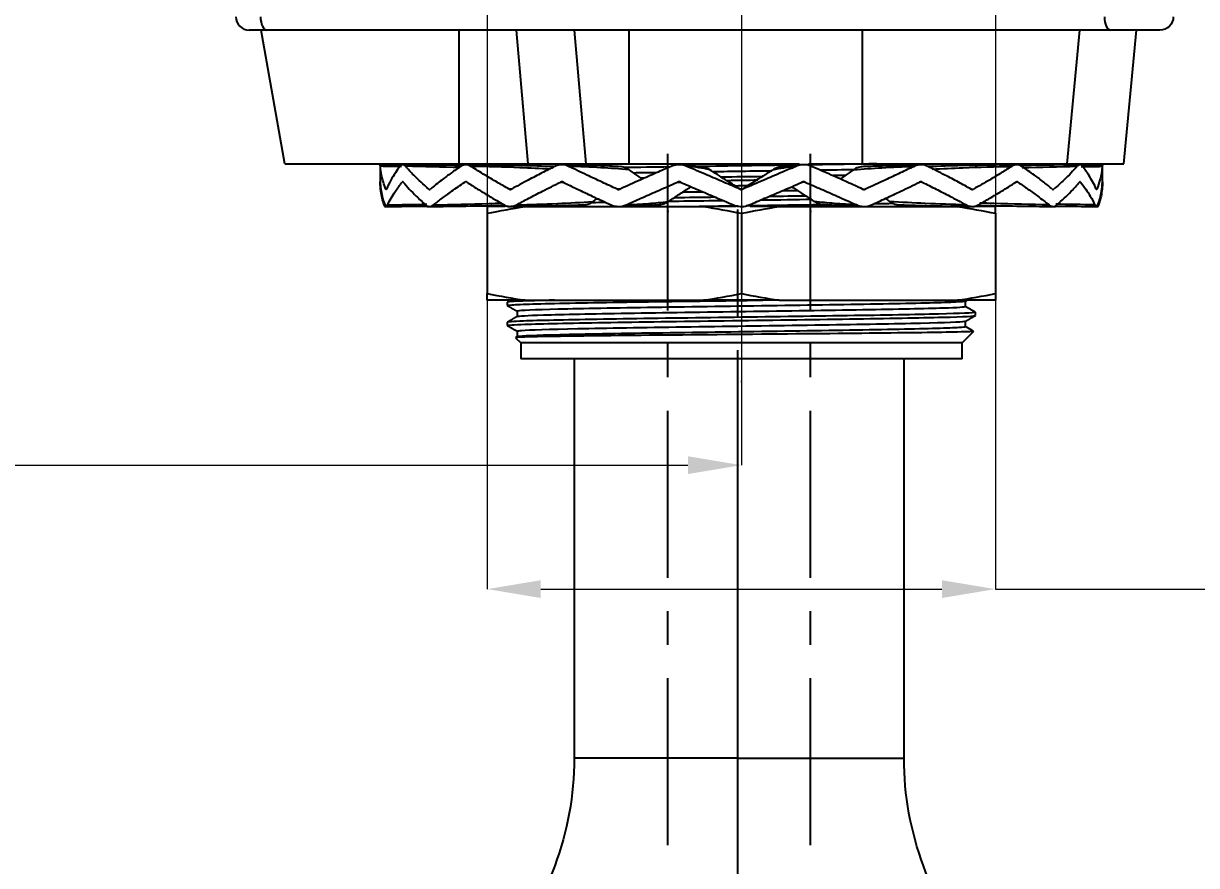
# Model space of a CAD drawing. Extents: x 0 to 1128, y 0 to 827.
# Drawn here: x 633.2 to 720.9, y 207.5 to 270.5 of the extents above; entities that cross this region are included whole.
import ezdxf

# ---------------------------------------------------------------- set-up
doc = ezdxf.new("R2010")
doc.units = 0
doc.header["$LTSCALE"] = 10
doc.header["$MEASUREMENT"] = 0
doc.header["$PDMODE"] = 3
doc.header["$PDSIZE"] = -10
doc.linetypes.add('CENTER', pattern=[2, 1.25, -0.25, 0.25, -0.25])
doc.linetypes.add('CENTER2', pattern=[28.575, 19.05, -3.175, 3.175, -3.175])
doc.layers.get('0').update_dxf_attribs({"linetype": 'CONTINUOUS'})
doc.layers.get('DEFPOINTS').update_dxf_attribs({"linetype": 'CONTINUOUS'})
doc.layers.add('1', color=7, linetype='CONTINUOUS')
doc.layers.add('Cneter', color=1, linetype='CENTER2', lineweight=13)
doc.styles.add('Daelim Dimension', font='')
doc.styles.get('Daelim Dimension').set_extended_font_data('나눔고딕')
doc.dimstyles.new('DEFAULT', dxfattribs={"dimscale": 2, "dimtxt": 2, "dimasz": 2, "dimexe": 0, "dimexo": 2, "dimgap": 1, "dimtad": 1, "dimdec": 0, "dimzin": 9, "dimdsep": 46, "dimtxsty": 'Daelim Dimension', "dimcen": 0.5, "dimclrd": 5, "dimclre": 5, "dimclrt": 256, "dimadec": 1, "dimazin": 0, "dimtfac": 1, "dimtdec": 0, "dimtix": 1, "dimtmove": 0, "dimatfit": 3, "dimfxl": 1, "dimtolj": 1, "dimtzin": 1, "dimlwd": 9, "dimlwe": 9, "dimarcsym": 0})

# ---------------------------------------------------------------- blocks, each defined once
blk = doc.blocks.new('*D0')
at = {"color": 5, "lineweight": 9, "ltscale": 0.5, "transparency": 16777216}
for p, q in [((667.899, 274.976), (667.899, 228.163)), ((705.899, 274.976), (705.899, 228.163)), ((671.899, 228.163), (701.899, 228.163)), ((705.899, 228.163), (806.795, 228.163))]:
    blk.add_line(p, q, dxfattribs=at)
at = {"color": 5, "ltscale": 0.5, "transparency": 16777216}
for points in [[(671.899, 228.83), (671.899, 227.497), (667.899, 228.163)], [(701.899, 228.83), (701.899, 227.497), (705.899, 228.163)]]:
    blk.add_solid(points, dxfattribs=at)
at = {"layer": 'DEFPOINTS', "color": 0, "ltscale": 0.5, "transparency": 16777216}
for p in [(667.899, 278.976), (705.899, 278.976), (705.899, 228.163)]:
    blk.add_point(p, dxfattribs=at)
at = {"color": 7, "ltscale": 0.5, "transparency": 16777216, "insert": (762.449, 236.801), "char_height": 10, "attachment_point": 5, "style": 'Daelim Dimension'}
blk.add_mtext('\\A1;설치구멍 %%C38', dxfattribs=at)
blk = doc.blocks.new('*D2')
at = {"color": 5, "lineweight": 9, "ltscale": 0.5, "transparency": 16777216}
for p, q in [((511.421, 546.83), (511.421, 237.435)), ((686.899, 281.376), (686.899, 237.435)), ((515.421, 237.435), (682.899, 237.435))]:
    blk.add_line(p, q, dxfattribs=at)
at = {"color": 5, "ltscale": 0.5, "transparency": 16777216}
for points in [[(515.421, 238.102), (515.421, 236.768), (511.421, 237.435)], [(682.899, 238.102), (682.899, 236.768), (686.899, 237.435)]]:
    blk.add_solid(points, dxfattribs=at)
at = {"layer": 'DEFPOINTS', "color": 0, "ltscale": 0.5, "transparency": 16777216}
for p in [(511.421, 550.83), (686.899, 285.376), (686.899, 237.435)]:
    blk.add_point(p, dxfattribs=at)
at = {"color": 7, "ltscale": 0.5, "transparency": 16777216, "insert": (599.16, 244.821), "char_height": 10, "attachment_point": 5, "style": 'Daelim Dimension'}
blk.add_mtext('\\A1;175', dxfattribs=at)
blk = doc.blocks.new('*D4')
at = {"color": 5, "lineweight": 9, "ltscale": 0.5, "transparency": 16777216}
for p, q in [((492.357, 285.376), (472.142, 285.376)), ((472.142, 281.376), (472.142, 95.288)), ((633.367, 91.288), (472.142, 91.288))]:
    blk.add_line(p, q, dxfattribs=at)
at = {"color": 5, "ltscale": 0.5, "transparency": 16777216}
for points in [[(471.475, 281.376), (472.809, 281.376), (472.142, 285.376)], [(471.475, 95.288), (472.809, 95.288), (472.142, 91.288)]]:
    blk.add_solid(points, dxfattribs=at)
at = {"layer": 'DEFPOINTS', "color": 0, "ltscale": 0.5, "transparency": 16777216}
for p in [(496.357, 285.376), (472.142, 91.288), (637.367, 91.288)]:
    blk.add_point(p, dxfattribs=at)
at = {"color": 7, "ltscale": 0.5, "transparency": 16777216, "insert": (464.691, 188.332), "char_height": 10, "attachment_point": 5, "rotation": 90, "style": 'Daelim Dimension'}
blk.add_mtext('\\A1;535', dxfattribs=at)

msp = doc.modelspace()

# ---------------------------------------------------------------- linework, layer by layer
at = {"ltscale": 0.5}
msp.add_line((686.627, 204.198), (686.627, 245.376), dxfattribs=at)
at = {"layer": '1', "color": 7, "linetype": 'Continuous'}
for p, q in [((651.42, 269.976), (650.099, 269.976)), ((652.762, 259.976), (650.999, 269.976)), ((714.52, 269.976), (651.42, 269.976)), ((665.796, 259.976), (665.796, 269.976)), ((670.965, 259.976), (670.084, 269.976)), ((675.296, 259.976), (674.414, 269.976)), ((678.513, 259.976), (678.513, 269.976)), ((695.948, 259.976), (695.948, 269.976)), ((711.265, 259.976), (712.198, 269.976)), ((718.199, 269.976), (714.52, 269.976)), ((715.507, 259.976), (716.44, 269.976)), ((652.762, 259.976), (665.796, 259.976)), ((659.899, 259.877), (659.899, 258.58)), ((665.796, 259.976), (670.965, 259.976)), ((669.399, 259.976), (669.399, 259.879)), ((670.965, 259.976), (675.296, 259.976)), ((675.296, 259.976), (678.513, 259.976)), ((678.513, 259.976), (691.257, 259.976)), ((691.933, 259.976), (695.948, 259.976)), ((695.948, 259.976), (711.265, 259.976)), ((703.649, 259.843), (703.649, 259.976)), ((711.265, 259.976), (715.507, 259.976)), ((713.899, 258.58), (713.899, 259.887)), ((669.229, 256.776), (667.899, 256.776)), ((667.899, 256.276), (667.899, 250.276)), ((670.733, 256.776), (669.669, 256.776)), ((670.733, 256.776), (684.065, 256.776)), ((686.495, 256.776), (684.065, 256.776)), ((686.899, 256.276), (686.899, 250.276)), ((689.733, 256.776), (687.552, 256.776)), ((689.733, 256.776), (703.065, 256.776)), ((703.825, 256.776), (703.065, 256.776)), ((705.899, 256.776), (704.333, 256.776)), ((705.899, 256.276), (705.899, 250.276)), ((670.733, 249.776), (667.899, 249.776)), ((669.399, 249.623), (669.399, 249.379)), ((670.733, 249.776), (684.065, 249.776)), ((689.733, 249.776), (684.065, 249.776)), ((689.733, 249.776), (703.065, 249.776)), ((705.899, 249.776), (703.065, 249.776)), ((703.649, 249.306), (703.649, 249.693)), ((670.149, 248.946), (670.149, 248.559)), ((704.399, 248.629), (704.399, 248.873)), ((669.399, 248.123), (669.399, 247.879)), ((670.149, 247.446), (670.149, 247.056)), ((703.399, 246.576), (704.25, 247.427)), ((703.649, 247.806), (703.649, 248.193)), ((670.023, 246.952), (670.399, 246.576)), ((670.152, 247.056), (670.153, 247.057)), ((670.399, 246.576), (670.399, 245.376)), ((703.399, 246.576), (670.399, 246.576)), ((703.399, 245.376), (703.399, 246.576)), ((703.399, 245.376), (670.399, 245.376)), ((674.398, 245.375), (674.398, 215.507)), ((699.064, 215.507), (699.064, 245.375)), ((686.627, 215.507), (674.398, 215.507)), ((686.627, 215.507), (699.064, 215.507))]:
    msp.add_line(p, q, dxfattribs=at)
msp.add_arc((650.099, 270.976), 1, 180, 270, dxfattribs=at)
at = {"layer": '1', "color": 7, "linetype": 'Continuous', "extrusion": (0, 0, -1)}
for centre, radius, start, end in [((-718.199, 270.976), 1, 180, 270), ((-651.398, 215.507), 23, 180, 221.00002), ((-722.064, 215.507), 23, 318.99998, 0)]:
    msp.add_arc(centre, radius, start, end, dxfattribs=at)
at = {"layer": '1', "color": 7, "linetype": 'Continuous'}
for centre in [(651.42, 270.976), (714.52, 270.976)]:
    msp.add_ellipse(centre, major_axis=(0, 1), ratio=0.471698, start_param=1.570796, end_param=3.141593, dxfattribs=at)
at = {"layer": '1', "color": 1, "linetype": 'CENTER'}
for points in [[(681.398, 209.007), (681.398, 255.733), (681.398, 260.733)], [(692.064, 209.007), (692.064, 255.733), (692.064, 260.733)]]:
    msp.add_open_spline(points, degree=1, knots=[0, 0, 0.903337, 1, 1], dxfattribs=at)
at = {"layer": '1', "color": 7, "linetype": 'Continuous'}
for points, degree in [([(661.571, 259.891), (660.996, 259.898), (660.421, 259.903), (659.846, 259.908)], 3), ([(661.492, 259.759), (660.964, 259.77), (660.437, 259.779), (659.909, 259.789)], 3), ([(661.603, 259.907), (661.542, 259.908), (661.482, 259.908), (661.421, 259.909)], 3), ([(665.85, 259.696), (664.496, 259.736), (663.144, 259.762), (661.792, 259.788)], 3), ([(666.342, 259.907), (666.259, 259.908), (666.177, 259.909), (666.094, 259.909)], 3), ([(669.399, 259.876), (669.427, 259.86), (669.455, 259.844)], 2), ([(669.4, 259.879), (669.406, 259.911), (669.898, 259.943), (670.842, 259.976)], 3), ([(681.542, 259.743), (680.358, 259.725), (679.225, 259.707), (678.164, 259.69)], 3), ([(683.997, 259.742), (682.332, 259.903)], 1), ([(690.702, 259.876), (688.414, 259.843), (686.006, 259.809), (683.683, 259.775)], 3), ([(700.332, 259.907), (695.897, 259.761)], 1), ([(707.688, 259.909), (707.58, 259.908), (707.472, 259.907), (707.364, 259.905)], 3), ([(707.885, 259.694), (709.259, 259.735), (710.632, 259.761), (712.005, 259.788)], 3), ([(712.368, 259.909), (712.292, 259.908), (712.216, 259.907), (712.14, 259.907)], 3), ([(713.951, 259.908), (713.39, 259.904), (712.829, 259.898), (712.268, 259.892)], 3), ([(712.313, 259.759), (712.838, 259.77), (713.363, 259.779), (713.888, 259.789)], 3), ([(678.811, 259.311), (679.403, 259.321), (680.014, 259.33), (680.641, 259.34)], 3), ([(679.643, 258.896), (679.564, 258.895), (679.485, 258.893), (679.407, 258.892)], 3), ([(684.753, 259.4), (686.222, 259.421), (687.718, 259.442), (689.181, 259.463)], 3), ([(688.469, 259.019), (687.454, 259.005), (686.434, 258.992), (685.424, 258.978)], 3), ([(685.841, 258.74), (686.601, 258.751), (687.364, 258.761), (688.123, 258.771)], 3), ([(692.786, 259.516), (693.654, 259.529), (694.495, 259.543), (695.3, 259.556)], 3), ([(694.714, 259.107), (694.402, 259.103), (694.085, 259.098), (693.764, 259.093)], 3), ([(659.9, 258.602), (659.9, 258.615), (659.9, 258.623), (659.9, 258.625)], 3), ([(669.749, 258.09), (669.679, 258.089), (669.608, 258.088), (669.537, 258.088)], 3), ([(673.371, 258.602), (673.451, 258.601), (673.531, 258.6), (673.611, 258.599)], 3), ([(677.871, 258.092), (677.784, 258.091), (677.696, 258.089), (677.608, 258.088)], 3), ([(682.123, 258.601), (682.217, 258.598), (682.311, 258.595), (682.405, 258.592)], 3), ([(682.528, 257.867), (683.014, 257.874), (683.506, 257.882), (684.002, 257.889)], 3), ([(687.372, 258.327), (687.07, 258.323), (686.769, 258.319), (686.468, 258.315)], 3), ([(686.739, 258.138), (686.753, 258.121), (686.767, 258.105), (686.781, 258.088)], 3), ([(689.999, 257.976), (690.374, 257.981), (690.748, 257.987), (691.117, 257.992)], 3), ([(691.674, 258.601), (691.585, 258.6), (691.496, 258.598), (691.406, 258.596)], 3), ([(695.941, 258.09), (696.024, 258.09), (696.106, 258.089), (696.189, 258.088)], 3), ([(700.427, 258.602), (700.351, 258.601), (700.276, 258.6), (700.2, 258.6)], 3), ([(704.06, 258.089), (704.127, 258.088), (704.194, 258.088), (704.26, 258.088)], 3), ([(707.574, 258.602), (707.535, 258.601), (707.496, 258.601), (707.457, 258.601)], 3), ([(713.899, 258.602), (713.899, 258.615), (713.899, 258.623), (713.898, 258.625)], 3), ([(675.758, 257.089), (676.078, 257.095), (676.406, 257.101), (676.743, 257.107)], 3), ([(675.814, 257.154), (675.913, 257.233), (676.013, 257.311), (676.114, 257.39)], 3), ([(676.257, 257.341), (676.187, 257.34), (676.118, 257.339), (676.049, 257.337)], 3), ([(685.008, 257.472), (683.945, 257.458), (682.895, 257.443), (681.875, 257.428)], 3), ([(688.418, 257.274), (689.69, 257.292), (690.952, 257.309), (692.168, 257.327)], 3), ([(691.763, 257.565), (690.86, 257.552), (689.935, 257.539), (688.998, 257.527)], 3), ([(698.284, 257), (697.82, 256.991), (697.331, 256.982), (696.82, 256.973)], 3), ([(697.684, 257.39), (697.785, 257.311), (697.885, 257.233), (697.984, 257.154)], 3), ([(660.227, 256.781), (660.583, 256.784), (660.938, 256.787), (661.294, 256.791)], 3), ([(660.24, 256.901), (660.259, 256.849), (660.28, 256.814), (660.303, 256.796)], 3), ([(660.45, 256.901), (661.425, 256.919), (662.4, 256.937), (663.374, 256.959)], 3), ([(663.396, 256.78), (663.726, 256.783), (664.055, 256.787), (664.385, 256.791)], 3), ([(667.899, 256.276), (668.841, 256.465), (669.785, 256.633), (670.733, 256.776)], 3), ([(667.899, 256.776), (667.899, 256.633), (667.899, 256.464), (667.899, 256.276)], 3), ([(669.435, 256.78), (669.477, 256.78), (669.52, 256.781), (669.562, 256.781)], 3), ([(669.533, 256.799), (669.552, 256.787), (669.572, 256.776)], 2), ([(686.625, 256.817), (685.664, 256.803), (684.702, 256.789), (683.754, 256.775)], 3), ([(684.065, 256.776), (685.014, 256.633), (685.958, 256.464), (686.899, 256.276)], 3), ([(686.899, 256.276), (687.841, 256.465), (688.785, 256.633), (689.733, 256.776)], 3), ([(692.985, 256.931), (696.062, 256.783)], 1), ([(703.065, 256.776), (704.014, 256.633), (704.958, 256.464), (705.899, 256.276)], 3), ([(703.621, 256.792), (703.639, 256.797), (703.648, 256.802), (703.647, 256.806)], 3), ([(703.681, 256.79), (703.903, 256.786), (704.124, 256.783), (704.345, 256.78)], 3), ([(705.899, 256.276), (705.899, 256.465), (705.899, 256.633), (705.899, 256.776)], 3), ([(709.311, 256.792), (709.67, 256.788), (710.03, 256.784), (710.389, 256.78)], 3), ([(713.347, 256.901), (712.367, 256.919), (711.386, 256.937), (710.405, 256.96)], 3), ([(712.395, 256.792), (712.786, 256.788), (713.176, 256.784), (713.567, 256.781)], 3), ([(667.899, 249.776), (667.899, 249.919), (667.899, 250.087), (667.899, 250.276)], 3), ([(667.899, 250.276), (668.841, 250.087), (669.785, 249.919), (670.733, 249.776)], 3), ([(684.065, 249.776), (685.014, 249.919), (685.958, 250.087), (686.899, 250.276)], 3), ([(686.899, 250.276), (687.841, 250.087), (688.785, 249.919), (689.733, 249.776)], 3), ([(703.065, 249.776), (704.014, 249.919), (704.958, 250.087), (705.899, 250.276)], 3), ([(705.899, 250.276), (705.899, 250.087), (705.899, 249.918), (705.899, 249.776)], 3), ([(669.396, 249.378), (669.772, 249.16), (670.149, 248.943)], 2), ([(669.659, 249.776), (669.528, 249.7), (669.397, 249.624)], 2), ([(703.637, 249.686), (703.715, 249.731), (703.793, 249.776)], 2), ([(704.398, 248.876), (704.023, 249.092), (703.649, 249.309)], 2), ([(670.158, 248.564), (669.777, 248.344), (669.396, 248.124)], 2), ([(703.636, 248.186), (704.017, 248.406), (704.398, 248.626)], 2), ([(669.396, 247.877), (669.773, 247.66), (670.149, 247.443)], 2), ([(704.257, 247.458), (703.953, 247.633), (703.649, 247.809)], 2), ([(670.161, 247.066), (670.048, 247)], 1)]:
    msp.add_open_spline(points, degree=degree, dxfattribs=at)
for points, knots in [([(659.909, 259.789), (659.905, 259.854), (659.902, 259.894), (659.899, 259.911), (659.899, 259.908), (659.899, 259.898)], [0, 0, 0, 0, 0.653633, 0.653633, 1, 1, 1, 1]), ([(660.318, 258.087), (660.247, 258.258), (660.185, 258.429), (660.078, 258.777), (660.033, 258.953), (659.953, 259.349), (659.924, 259.569), (659.909, 259.789)], [0, 0, 0, 0, 0.301515, 0.301515, 0.611976, 0.611976, 1, 1, 1, 1]), ([(661.384, 259.788), (661.258, 259.623), (661.139, 259.459), (660.91, 259.118), (660.8, 258.942), (660.571, 258.539), (660.458, 258.313), (660.36, 258.087)], [0, 0, 0, 0, 0.290267, 0.290267, 0.601145, 0.601145, 1, 1, 1, 1]), ([(661.792, 259.788), (661.736, 259.853), (661.675, 259.893), (661.558, 259.915), (661.499, 259.897), (661.424, 259.835), (661.404, 259.813), (661.384, 259.788)], [0, 0, 0, 0, 0.418968, 0.418968, 0.837959, 0.837959, 1, 1, 1, 1]), ([(666.035, 259.85), (665.298, 259.862), (663.799, 259.884), (662.301, 259.901), (661.54, 259.908)], [0, 0, 0, 0, 0.490906, 1, 1, 1, 1]), ([(663.531, 258.088), (663.33, 258.259), (663.136, 258.43), (662.759, 258.778), (662.576, 258.954), (662.185, 259.35), (661.982, 259.569), (661.792, 259.788)], [0, 0, 0, 0, 0.302169, 0.302169, 0.613403, 0.613403, 1, 1, 1, 1]), ([(665.925, 259.787), (665.681, 259.622), (665.445, 259.458), (664.968, 259.117), (664.728, 258.94), (664.202, 258.538), (663.919, 258.313), (663.65, 258.088)], [0, 0, 0, 0, 0.290454, 0.290454, 0.602057, 0.602057, 1, 1, 1, 1]), ([(666.685, 259.787), (666.583, 259.853), (666.473, 259.893), (666.255, 259.915), (666.145, 259.897), (666.002, 259.835), (665.963, 259.813), (665.925, 259.787)], [0, 0, 0, 0, 0.418241, 0.418241, 0.836502, 0.836502, 1, 1, 1, 1]), ([(672.925, 259.767), (672.074, 259.795), (670.474, 259.841), (668.261, 259.881), (666.897, 259.9), (666.278, 259.907)], [0, 0, 0, 0, 0.38125, 0.718796, 1, 1, 1, 1]), ([(672.611, 259.579), (671.851, 259.617), (669.869, 259.712), (667.899, 259.758), (666.685, 259.787)], [0, 0, 0, 0, 0.383438, 1, 1, 1, 1]), ([(669.537, 258.088), (669.229, 258.259), (668.927, 258.431), (668.326, 258.779), (668.027, 258.956), (667.375, 259.35), (667.024, 259.569), (666.685, 259.787)], [0, 0, 0, 0, 0.30273, 0.30273, 0.614625, 0.614625, 1, 1, 1, 1]), ([(672.965, 259.786), (672.635, 259.622), (672.309, 259.457), (671.642, 259.116), (671.302, 258.939), (670.542, 258.537), (670.125, 258.312), (669.718, 258.088)], [0, 0, 0, 0, 0.290613, 0.290613, 0.602781, 0.602781, 1, 1, 1, 1]), ([(673.987, 259.786), (673.851, 259.852), (673.705, 259.892), (673.414, 259.914), (673.266, 259.897), (673.072, 259.834), (673.018, 259.812), (672.965, 259.786)], [0, 0, 0, 0, 0.417692, 0.417692, 0.835403, 0.835403, 1, 1, 1, 1]), ([(677.901, 259.761), (677.318, 259.792), (676.244, 259.84), (674.777, 259.88), (673.888, 259.899), (673.485, 259.906)], [0, 0, 0, 0, 0.389108, 0.722369, 1, 1, 1, 1]), ([(678.5, 259.534), (677.796, 259.588), (676.28, 259.705), (674.787, 259.758), (673.987, 259.786)], [0, 0, 0, 0, 0.464307, 1, 1, 1, 1]), ([(677.608, 258.088), (677.231, 258.259), (676.856, 258.431), (676.103, 258.78), (675.725, 258.956), (674.889, 259.351), (674.435, 259.569), (673.987, 259.786)], [0, 0, 0, 0, 0.30313, 0.30313, 0.61549, 0.61549, 1, 1, 1, 1]), ([(681.66, 259.786), (681.282, 259.621), (680.906, 259.457), (680.129, 259.115), (679.728, 258.938), (678.826, 258.537), (678.325, 258.312), (677.83, 258.088)], [0, 0, 0, 0, 0.290724, 0.290724, 0.603229, 0.603229, 1, 1, 1, 1]), ([(678.5, 259.535), (678.374, 259.624), (678.233, 259.69), (678.015, 259.747), (677.938, 259.759), (677.861, 259.763)], [0, 0, 0, 0, 0.655938, 0.655938, 1, 1, 1, 1]), ([(682.821, 259.786), (682.668, 259.852), (682.503, 259.892), (682.173, 259.914), (682.005, 259.897), (681.783, 259.834), (681.721, 259.812), (681.66, 259.786)], [0, 0, 0, 0, 0.417388, 0.417388, 0.834792, 0.834792, 1, 1, 1, 1]), ([(684.532, 259.534), (684.259, 259.588), (683.675, 259.704), (683.118, 259.758), (682.821, 259.786)], [0, 0, 0, 0, 0.466415, 1, 1, 1, 1]), ([(686.781, 258.088), (686.379, 258.259), (685.977, 258.431), (685.162, 258.78), (684.748, 258.957), (683.829, 259.351), (683.324, 259.568), (682.821, 259.786)], [0, 0, 0, 0, 0.303318, 0.303318, 0.61589, 0.61589, 1, 1, 1, 1]), ([(684.532, 259.534), (684.391, 259.623), (684.234, 259.689), (684.043, 259.734), (684.014, 259.739), (683.984, 259.744)], [0, 0, 0, 0, 0.84566, 0.84566, 1, 1, 1, 1]), ([(690.977, 259.786), (690.596, 259.621), (690.214, 259.457), (689.419, 259.115), (689.006, 258.938), (688.068, 258.537), (687.542, 258.312), (687.017, 258.088)], [0, 0, 0, 0, 0.290773, 0.290773, 0.603345, 0.603345, 1, 1, 1, 1]), ([(689.266, 259.534), (689.538, 259.588), (690.122, 259.704), (690.68, 259.758), (690.977, 259.786)], [0, 0, 0, 0, 0.466415, 1, 1, 1, 1]), ([(689.815, 259.745), (689.678, 259.722), (689.542, 259.678), (689.365, 259.593), (689.315, 259.565), (689.266, 259.534)], [0, 0, 0, 0, 0.709957, 0.709957, 1, 1, 1, 1]), ([(691.491, 259.905), (691.274, 259.894), (690.869, 259.867), (690.308, 259.815), (689.959, 259.767), (689.8, 259.742)], [0, 0, 0, 0, 0.388703, 0.722024, 1, 1, 1, 1]), ([(692.137, 259.786), (691.986, 259.852), (691.821, 259.892), (691.492, 259.914), (691.323, 259.897), (691.1, 259.834), (691.038, 259.812), (690.977, 259.786)], [0, 0, 0, 0, 0.417366, 0.417366, 0.834745, 0.834745, 1, 1, 1, 1]), ([(697.019, 259.975), (695.493, 259.948), (693.772, 259.921), (691.877, 259.893), (691.794, 259.892), (691.71, 259.891)], [0, 0, 0, 0, 0.956273, 0.956273, 1, 1, 1, 1]), ([(695.968, 258.088), (695.589, 258.259), (695.207, 258.431), (694.427, 258.78), (694.028, 258.957), (693.134, 259.351), (692.637, 259.568), (692.137, 259.786)], [0, 0, 0, 0, 0.303271, 0.303271, 0.615777, 0.615777, 1, 1, 1, 1]), ([(695.298, 259.534), (696.002, 259.588), (697.518, 259.705), (699.011, 259.758), (699.811, 259.786)], [0, 0, 0, 0, 0.464308, 1, 1, 1, 1]), ([(695.938, 259.764), (695.91, 259.762), (695.883, 259.76), (695.71, 259.738), (695.565, 259.69), (695.386, 259.593), (695.341, 259.565), (695.298, 259.534)], [0, 0, 0, 0, 0.123882, 0.123882, 0.777012, 0.777012, 1, 1, 1, 1]), ([(699.811, 259.786), (699.472, 259.622), (699.13, 259.457), (698.411, 259.116), (698.035, 258.939), (697.172, 258.537), (696.683, 258.312), (696.189, 258.088)], [0, 0, 0, 0, 0.290755, 0.290755, 0.603114, 0.603114, 1, 1, 1, 1]), ([(700.832, 259.786), (700.7, 259.852), (700.556, 259.892), (700.267, 259.914), (700.117, 259.897), (699.92, 259.834), (699.865, 259.812), (699.811, 259.786)], [0, 0, 0, 0, 0.417628, 0.417628, 0.835267, 0.835267, 1, 1, 1, 1]), ([(704.079, 258.088), (703.769, 258.259), (703.453, 258.431), (702.801, 258.779), (702.464, 258.956), (701.7, 259.35), (701.27, 259.568), (700.833, 259.786)], [0, 0, 0, 0, 0.302995, 0.302995, 0.615164, 0.615164, 1, 1, 1, 1]), ([(707.536, 259.907), (706.908, 259.9), (705.529, 259.881), (703.304, 259.841), (701.713, 259.795), (700.872, 259.767)], [0, 0, 0, 0, 0.281222, 0.618788, 1, 1, 1, 1]), ([(701.166, 259.578), (701.933, 259.617), (703.922, 259.712), (705.898, 259.758), (707.113, 259.787)], [0, 0, 0, 0, 0.38552, 1, 1, 1, 1]), ([(707.113, 259.787), (706.857, 259.622), (706.595, 259.458), (706.039, 259.116), (705.744, 258.94), (705.059, 258.538), (704.665, 258.313), (704.26, 258.088)], [0, 0, 0, 0, 0.290671, 0.290671, 0.602565, 0.602565, 1, 1, 1, 1]), ([(707.873, 259.787), (707.776, 259.853), (707.669, 259.893), (707.454, 259.915), (707.342, 259.897), (707.194, 259.835), (707.153, 259.813), (707.113, 259.787)], [0, 0, 0, 0, 0.418143, 0.418143, 0.836295, 0.836295, 1, 1, 1, 1]), ([(712.267, 259.908), (711.5, 259.901), (709.981, 259.883), (708.463, 259.862), (707.711, 259.849)], [0, 0, 0, 0, 0.504215, 1, 1, 1, 1]), ([(710.148, 258.088), (709.943, 258.259), (709.731, 258.43), (709.285, 258.778), (709.05, 258.955), (708.508, 259.35), (708.196, 259.568), (707.873, 259.787)], [0, 0, 0, 0, 0.302524, 0.302524, 0.614127, 0.614127, 1, 1, 1, 1]), ([(712.005, 259.788), (711.863, 259.623), (711.713, 259.458), (711.386, 259.117), (711.209, 258.941), (710.784, 258.539), (710.532, 258.313), (710.266, 258.088)], [0, 0, 0, 0, 0.290533, 0.290533, 0.601767, 0.601767, 1, 1, 1, 1]), ([(712.413, 259.788), (712.363, 259.853), (712.307, 259.893), (712.192, 259.915), (712.131, 259.897), (712.05, 259.835), (712.027, 259.813), (712.005, 259.788)], [0, 0, 0, 0, 0.418849, 0.418849, 0.837705, 0.837705, 1, 1, 1, 1]), ([(713.438, 258.087), (713.364, 258.258), (713.281, 258.43), (713.094, 258.777), (712.991, 258.953), (712.737, 259.349), (712.582, 259.568), (712.413, 259.788)], [0, 0, 0, 0, 0.301917, 0.301917, 0.612796, 0.612796, 1, 1, 1, 1]), ([(713.888, 259.789), (713.877, 259.624), (713.858, 259.459), (713.801, 259.119), (713.762, 258.943), (713.651, 258.54), (713.573, 258.314), (713.48, 258.087)], [0, 0, 0, 0, 0.290357, 0.290357, 0.600818, 0.600818, 1, 1, 1, 1]), ([(713.899, 259.898), (713.899, 259.901), (713.899, 259.903), (713.898, 259.916), (713.896, 259.898), (713.891, 259.835), (713.89, 259.814), (713.888, 259.789)], [0, 0, 0, 0, 0.099114, 0.099114, 0.750582, 0.750582, 1, 1, 1, 1]), ([(679.5, 258.836), (679.277, 258.99), (679.056, 259.143), (678.724, 259.376), (678.612, 259.455), (678.5, 259.534)], [0, 0, 0, 0, 0.659673, 0.659673, 1, 1, 1, 1]), ([(686.739, 258.138), (686.39, 258.358), (686.041, 258.578), (685.305, 259.043), (684.917, 259.289), (684.532, 259.534)], [0, 0, 0, 0, 0.472982, 0.472982, 1, 1, 1, 1]), ([(689.266, 259.534), (689.026, 259.381), (688.785, 259.228), (688.05, 258.763), (687.554, 258.451), (687.059, 258.138)], [0, 0, 0, 0, 0.328361, 0.328361, 1, 1, 1, 1]), ([(695.298, 259.534), (695.082, 259.382), (694.864, 259.229), (694.529, 258.996), (694.414, 258.916), (694.298, 258.837)], [0, 0, 0, 0, 0.656681, 0.656681, 1, 1, 1, 1]), ([(660.189, 256.9), (660.132, 257.065), (660.083, 257.229), (660, 257.57), (659.967, 257.746), (659.913, 258.148), (659.898, 258.375), (659.899, 258.602)], [0, 0, 0, 0, 0.290261, 0.290261, 0.600323, 0.600323, 1, 1, 1, 1]), ([(659.899, 258.615), (659.899, 258.615), (659.899, 258.615), (659.899, 258.611), (659.899, 258.607), (659.899, 258.602)], [0, 0, 0, 0, 0.004718, 0.004718, 1, 1, 1, 1]), ([(659.9, 258.602), (659.905, 258.431), (659.918, 258.26), (659.963, 257.913), (659.996, 257.737), (660.09, 257.341), (660.158, 257.121), (660.24, 256.901)], [0, 0, 0, 0, 0.301585, 0.301585, 0.61207, 0.61207, 1, 1, 1, 1]), ([(660.318, 258.087), (660.322, 258.077), (660.327, 258.07), (660.337, 258.062), (660.343, 258.063), (660.353, 258.073), (660.357, 258.079), (660.36, 258.087)], [0, 0, 0, 0, 0.328262, 0.328262, 0.748514, 0.748514, 1, 1, 1, 1]), ([(660.45, 256.901), (660.528, 257.066), (660.614, 257.23), (660.809, 257.571), (660.919, 257.747), (661.191, 258.15), (661.359, 258.376), (661.542, 258.602)], [0, 0, 0, 0, 0.290448, 0.290448, 0.601305, 0.601305, 1, 1, 1, 1]), ([(661.623, 258.602), (661.613, 258.615), (661.601, 258.623), (661.577, 258.627), (661.566, 258.624), (661.55, 258.611), (661.546, 258.607), (661.542, 258.602)], [0, 0, 0, 0, 0.419488, 0.419488, 0.838978, 0.838978, 1, 1, 1, 1]), ([(661.623, 258.602), (661.765, 258.431), (661.915, 258.259), (662.236, 257.912), (662.408, 257.735), (662.812, 257.34), (663.049, 257.121), (663.299, 256.902)], [0, 0, 0, 0, 0.302233, 0.302233, 0.613489, 0.613489, 1, 1, 1, 1]), ([(663.531, 258.088), (663.543, 258.077), (663.556, 258.07), (663.586, 258.062), (663.604, 258.063), (663.63, 258.073), (663.64, 258.08), (663.65, 258.088)], [0, 0, 0, 0, 0.329514, 0.329514, 0.74899, 0.74899, 1, 1, 1, 1]), ([(663.892, 256.902), (664.095, 257.067), (664.304, 257.231), (664.752, 257.572), (664.992, 257.749), (665.555, 258.151), (665.884, 258.376), (666.224, 258.602)], [0, 0, 0, 0, 0.290608, 0.290608, 0.602192, 0.602192, 1, 1, 1, 1]), ([(666.376, 258.602), (666.356, 258.615), (666.334, 258.623), (666.291, 258.627), (666.269, 258.624), (666.24, 258.611), (666.232, 258.607), (666.224, 258.602)], [0, 0, 0, 0, 0.418766, 0.418766, 0.837533, 0.837533, 1, 1, 1, 1]), ([(666.376, 258.602), (666.637, 258.43), (666.906, 258.259), (667.464, 257.911), (667.754, 257.734), (668.417, 257.339), (668.793, 257.121), (669.18, 256.903)], [0, 0, 0, 0, 0.302781, 0.302781, 0.614691, 0.614691, 1, 1, 1, 1]), ([(669.537, 258.088), (669.556, 258.077), (669.576, 258.07), (669.622, 258.062), (669.648, 258.063), (669.689, 258.074), (669.704, 258.08), (669.718, 258.088)], [0, 0, 0, 0, 0.330544, 0.330544, 0.74939, 0.74939, 1, 1, 1, 1]), ([(670.084, 256.903), (670.386, 257.067), (670.693, 257.232), (671.34, 257.573), (671.681, 257.75), (672.466, 258.152), (672.915, 258.377), (673.371, 258.602)], [0, 0, 0, 0, 0.290721, 0.290721, 0.602876, 0.602876, 1, 1, 1, 1]), ([(673.575, 258.602), (673.548, 258.615), (673.519, 258.623), (673.461, 258.627), (673.431, 258.624), (673.392, 258.611), (673.381, 258.607), (673.371, 258.602)], [0, 0, 0, 0, 0.418227, 0.418227, 0.836456, 0.836456, 1, 1, 1, 1]), ([(673.575, 258.602), (673.925, 258.43), (674.279, 258.258), (675.006, 257.91), (675.38, 257.733), (676.221, 257.339), (676.692, 257.121), (677.167, 256.903)], [0, 0, 0, 0, 0.30316, 0.30316, 0.61553, 0.61553, 1, 1, 1, 1]), ([(677.608, 258.088), (677.631, 258.077), (677.656, 258.07), (677.712, 258.062), (677.744, 258.063), (677.794, 258.074), (677.812, 258.08), (677.83, 258.088)], [0, 0, 0, 0, 0.331227, 0.331227, 0.749667, 0.749667, 1, 1, 1, 1]), ([(678.275, 256.903), (678.64, 257.068), (679.008, 257.232), (679.776, 257.574), (680.177, 257.751), (681.091, 258.152), (681.606, 258.377), (682.123, 258.601)], [0, 0, 0, 0, 0.290772, 0.290772, 0.603272, 0.603272, 1, 1, 1, 1]), ([(681.435, 257.155), (681.667, 257.308), (681.9, 257.461), (682.388, 257.78), (682.645, 257.946), (682.982, 258.164), (683.062, 258.215), (683.142, 258.267)], [0, 0, 0, 0, 0.412234, 0.412234, 0.860794, 0.860794, 1, 1, 1, 1]), ([(682.356, 258.601), (682.325, 258.615), (682.292, 258.623), (682.226, 258.627), (682.192, 258.624), (682.148, 258.611), (682.135, 258.607), (682.123, 258.601)], [0, 0, 0, 0, 0.417939, 0.417939, 0.835878, 0.835878, 1, 1, 1, 1]), ([(682.356, 258.601), (682.752, 258.43), (683.15, 258.258), (683.96, 257.91), (684.372, 257.733), (685.292, 257.338), (685.801, 257.121), (686.31, 256.903)], [0, 0, 0, 0, 0.303325, 0.303325, 0.615899, 0.615899, 1, 1, 1, 1]), ([(686.739, 258.138), (686.76, 258.125), (686.782, 258.115), (686.838, 258.096), (686.872, 258.091), (686.939, 258.093), (686.973, 258.099), (687.023, 258.118), (687.042, 258.127), (687.059, 258.138)], [0, 0, 0, 0, 0.220214, 0.220214, 0.520317, 0.520317, 0.820377, 0.820377, 1, 1, 1, 1]), ([(686.781, 258.088), (686.805, 258.077), (686.832, 258.07), (686.891, 258.062), (686.926, 258.063), (686.979, 258.074), (686.998, 258.08), (687.017, 258.088)], [0, 0, 0, 0, 0.331484, 0.331484, 0.74979, 0.74979, 1, 1, 1, 1]), ([(687.059, 258.138), (687.051, 258.127), (687.034, 258.104), (687.022, 258.093), (687.017, 258.088)], [0, 0, 0, 0, 0.487296, 1, 1, 1, 1]), ([(687.488, 256.903), (687.873, 257.068), (688.258, 257.233), (689.056, 257.574), (689.469, 257.751), (690.403, 258.152), (690.924, 258.377), (691.442, 258.601)], [0, 0, 0, 0, 0.290757, 0.290757, 0.603331, 0.603331, 1, 1, 1, 1]), ([(690.661, 258.264), (690.854, 258.14), (691.046, 258.015), (691.494, 257.725), (691.749, 257.559), (692.123, 257.313), (692.243, 257.234), (692.362, 257.155)], [0, 0, 0, 0, 0.336329, 0.336329, 0.786208, 0.786208, 1, 1, 1, 1]), ([(691.674, 258.601), (691.644, 258.615), (691.611, 258.623), (691.545, 258.627), (691.511, 258.624), (691.466, 258.611), (691.454, 258.607), (691.442, 258.601)], [0, 0, 0, 0, 0.417934, 0.417934, 0.835869, 0.835869, 1, 1, 1, 1]), ([(691.674, 258.601), (692.07, 258.43), (692.464, 258.258), (693.26, 257.91), (693.662, 257.733), (694.553, 257.338), (695.04, 257.121), (695.523, 256.903)], [0, 0, 0, 0, 0.303253, 0.303253, 0.615753, 0.615753, 1, 1, 1, 1]), ([(695.968, 258.088), (695.991, 258.077), (696.015, 258.07), (696.071, 258.062), (696.104, 258.063), (696.153, 258.074), (696.172, 258.08), (696.189, 258.088)], [0, 0, 0, 0, 0.331285, 0.331285, 0.749745, 0.749745, 1, 1, 1, 1]), ([(696.63, 256.903), (696.99, 257.068), (697.346, 257.232), (698.079, 257.574), (698.455, 257.751), (699.299, 258.152), (699.765, 258.377), (700.223, 258.602)], [0, 0, 0, 0, 0.290675, 0.290675, 0.603044, 0.603044, 1, 1, 1, 1]), ([(700.427, 258.602), (700.4, 258.615), (700.371, 258.623), (700.313, 258.627), (700.283, 258.624), (700.244, 258.611), (700.233, 258.607), (700.223, 258.602)], [0, 0, 0, 0, 0.418215, 0.418215, 0.836429, 0.836429, 1, 1, 1, 1]), ([(700.427, 258.602), (700.775, 258.43), (701.119, 258.258), (701.806, 257.91), (702.15, 257.733), (702.905, 257.339), (703.314, 257.121), (703.714, 256.903)], [0, 0, 0, 0, 0.302954, 0.302954, 0.61511, 0.61511, 1, 1, 1, 1]), ([(704.079, 258.088), (704.098, 258.077), (704.118, 258.07), (704.164, 258.062), (704.191, 258.063), (704.231, 258.074), (704.246, 258.08), (704.26, 258.088)], [0, 0, 0, 0, 0.330653, 0.330653, 0.749536, 0.749536, 1, 1, 1, 1]), ([(704.618, 256.903), (704.909, 257.067), (705.195, 257.232), (705.776, 257.573), (706.07, 257.75), (706.723, 258.152), (707.079, 258.377), (707.422, 258.602)], [0, 0, 0, 0, 0.290538, 0.290538, 0.602449, 0.602449, 1, 1, 1, 1]), ([(707.574, 258.602), (707.554, 258.615), (707.532, 258.623), (707.489, 258.627), (707.467, 258.624), (707.438, 258.611), (707.429, 258.607), (707.422, 258.602)], [0, 0, 0, 0, 0.418746, 0.418746, 0.837491, 0.837491, 1, 1, 1, 1]), ([(707.574, 258.602), (707.832, 258.43), (708.084, 258.259), (708.581, 257.911), (708.826, 257.734), (709.355, 257.339), (709.637, 257.121), (709.905, 256.902)], [0, 0, 0, 0, 0.302466, 0.302466, 0.61405, 0.61405, 1, 1, 1, 1]), ([(710.148, 258.088), (710.16, 258.077), (710.173, 258.07), (710.203, 258.062), (710.221, 258.063), (710.247, 258.073), (710.257, 258.08), (710.266, 258.088)], [0, 0, 0, 0, 0.329662, 0.329662, 0.749186, 0.749186, 1, 1, 1, 1]), ([(710.498, 256.902), (710.686, 257.067), (710.867, 257.231), (711.226, 257.572), (711.403, 257.748), (711.787, 258.151), (711.988, 258.376), (712.174, 258.602)], [0, 0, 0, 0, 0.290362, 0.290362, 0.601618, 0.601618, 1, 1, 1, 1]), ([(712.256, 258.602), (712.245, 258.615), (712.234, 258.623), (712.21, 258.627), (712.198, 258.624), (712.183, 258.611), (712.178, 258.607), (712.174, 258.602)], [0, 0, 0, 0, 0.419464, 0.419464, 0.838927, 0.838927, 1, 1, 1, 1]), ([(712.256, 258.602), (712.394, 258.431), (712.524, 258.259), (712.77, 257.912), (712.886, 257.736), (713.125, 257.34), (713.243, 257.121), (713.347, 256.901)], [0, 0, 0, 0, 0.301848, 0.301848, 0.612705, 0.612705, 1, 1, 1, 1]), ([(713.438, 258.087), (713.442, 258.077), (713.447, 258.07), (713.458, 258.062), (713.464, 258.063), (713.473, 258.073), (713.477, 258.079), (713.48, 258.087)], [0, 0, 0, 0, 0.328429, 0.328429, 0.748737, 0.748737, 1, 1, 1, 1]), ([(713.558, 256.901), (713.62, 257.066), (713.673, 257.23), (713.765, 257.571), (713.804, 257.747), (713.87, 258.149), (713.892, 258.376), (713.897, 258.602)], [0, 0, 0, 0, 0.29017, 0.29017, 0.600654, 0.600654, 1, 1, 1, 1]), ([(713.899, 258.602), (713.9, 258.431), (713.891, 258.26), (713.856, 257.913), (713.829, 257.737), (713.746, 257.341), (713.685, 257.121), (713.609, 256.9)], [0, 0, 0, 0, 0.301177, 0.301177, 0.611239, 0.611239, 1, 1, 1, 1]), ([(713.898, 258.625), (713.898, 258.624), (713.898, 258.62), (713.898, 258.611), (713.897, 258.607), (713.897, 258.602)], [0, 0, 0, 0, 0.6119, 0.6119, 1, 1, 1, 1]), ([(663.892, 256.902), (665.263, 256.931), (666.961, 256.966), (668.665, 257.03), (668.994, 257.043)], [0, 0, 0, 0, 0.806732, 1, 1, 1, 1]), ([(670.084, 256.903), (671.103, 256.931), (673.004, 256.984), (674.924, 257.1), (675.814, 257.154)], [0, 0, 0, 0, 0.536451, 1, 1, 1, 1]), ([(675.225, 256.924), (675.349, 256.93), (675.476, 256.962), (675.671, 257.054), (675.744, 257.099), (675.813, 257.154)], [0, 0, 0, 0, 0.613414, 0.613414, 1, 1, 1, 1]), ([(678.275, 256.903), (678.83, 256.932), (679.871, 256.985), (680.938, 257.101), (681.435, 257.155)], [0, 0, 0, 0, 0.533252, 1, 1, 1, 1]), ([(680.784, 256.929), (680.916, 256.939), (681.049, 256.97), (681.264, 257.055), (681.352, 257.101), (681.435, 257.155)], [0, 0, 0, 0, 0.579821, 0.579821, 1, 1, 1, 1]), ([(681.499, 257.18), (682.467, 257.194), (683.461, 257.207), (684.839, 257.226), (685.211, 257.231), (685.585, 257.236)], [0, 0, 0, 0, 0.731276, 0.731276, 1, 1, 1, 1]), ([(695.523, 256.903), (694.967, 256.932), (693.926, 256.985), (692.86, 257.101), (692.363, 257.155)], [0, 0, 0, 0, 0.533251, 1, 1, 1, 1]), ([(692.363, 257.155), (692.462, 257.09), (692.57, 257.037), (692.787, 256.962), (692.899, 256.938), (693.011, 256.929)], [0, 0, 0, 0, 0.50975, 0.50975, 1, 1, 1, 1]), ([(703.714, 256.903), (702.694, 256.931), (700.794, 256.984), (698.874, 257.1), (697.984, 257.154)], [0, 0, 0, 0, 0.53645, 1, 1, 1, 1]), ([(697.984, 257.154), (698.067, 257.089), (698.156, 257.036), (698.352, 256.954), (698.462, 256.929), (698.57, 256.924)], [0, 0, 0, 0, 0.466266, 0.466266, 1, 1, 1, 1]), ([(709.905, 256.902), (708.535, 256.931), (706.815, 256.966), (705.09, 257.031), (704.739, 257.045)], [0, 0, 0, 0, 0.796639, 1, 1, 1, 1]), ([(660.279, 256.781), (660.263, 256.782), (660.247, 256.792), (660.217, 256.831), (660.202, 256.861), (660.189, 256.9)], [0, 0, 0, 0, 0.491144, 0.491144, 1, 1, 1, 1]), ([(660.29, 256.781), (661.089, 256.788), (662.142, 256.8), (663.196, 256.813), (663.449, 256.816)], [0, 0, 0, 0, 0.759587, 1, 1, 1, 1]), ([(660.341, 256.782), (660.359, 256.783), (660.376, 256.793), (660.413, 256.831), (660.432, 256.862), (660.45, 256.901)], [0, 0, 0, 0, 0.486188, 0.486188, 1, 1, 1, 1]), ([(663.299, 256.902), (663.359, 256.85), (663.423, 256.814), (663.571, 256.773), (663.658, 256.779), (663.793, 256.832), (663.844, 256.863), (663.892, 256.902)], [0, 0, 0, 0, 0.331445, 0.331445, 0.750509, 0.750509, 1, 1, 1, 1]), ([(663.557, 256.782), (664.258, 256.789), (665.802, 256.808), (667.7, 256.838), (668.899, 256.865), (669.251, 256.873)], [0, 0, 0, 0, 0.370516, 0.815267, 1, 1, 1, 1]), ([(669.18, 256.903), (669.272, 256.85), (669.371, 256.814), (669.599, 256.774), (669.732, 256.779), (669.936, 256.833), (670.012, 256.863), (670.084, 256.903)], [0, 0, 0, 0, 0.33254, 0.33254, 0.751, 0.751, 1, 1, 1, 1]), ([(669.621, 256.782), (670.139, 256.79), (671.283, 256.809), (673.165, 256.849), (674.536, 256.897), (675.278, 256.927)], [0, 0, 0, 0, 0.277634, 0.610896, 1, 1, 1, 1]), ([(677.168, 256.903), (677.282, 256.851), (677.405, 256.814), (677.685, 256.774), (677.847, 256.78), (678.096, 256.833), (678.187, 256.864), (678.275, 256.903)], [0, 0, 0, 0, 0.333319, 0.333319, 0.751407, 0.751407, 1, 1, 1, 1]), ([(677.759, 256.784), (678.047, 256.791), (678.67, 256.811), (679.684, 256.852), (680.419, 256.901), (680.813, 256.931)], [0, 0, 0, 0, 0.290127, 0.623393, 1, 1, 1, 1]), ([(686.31, 256.903), (686.433, 256.851), (686.564, 256.815), (686.863, 256.774), (687.036, 256.78), (687.299, 256.834), (687.395, 256.864), (687.488, 256.903)], [0, 0, 0, 0, 0.33369, 0.33369, 0.751681, 0.751681, 1, 1, 1, 1]), ([(693.336, 256.916), (691.43, 256.886), (689.381, 256.857), (687.308, 256.827), (687.283, 256.826), (687.258, 256.826)], [0, 0, 0, 0, 0.988026, 0.988026, 1, 1, 1, 1]), ([(695.523, 256.903), (695.639, 256.851), (695.764, 256.814), (696.045, 256.774), (696.207, 256.78), (696.453, 256.834), (696.544, 256.864), (696.63, 256.903)], [0, 0, 0, 0, 0.333609, 0.333609, 0.751792, 0.751792, 1, 1, 1, 1]), ([(698.52, 256.927), (699.25, 256.897), (700.609, 256.85), (702.506, 256.809), (703.667, 256.789), (704.196, 256.782)], [0, 0, 0, 0, 0.389092, 0.72236, 1, 1, 1, 1]), ([(703.714, 256.903), (703.81, 256.85), (703.912, 256.814), (704.143, 256.774), (704.275, 256.779), (704.475, 256.833), (704.548, 256.863), (704.618, 256.903)], [0, 0, 0, 0, 0.333086, 0.333086, 0.751723, 0.751723, 1, 1, 1, 1]), ([(704.552, 256.873), (704.898, 256.865), (706.089, 256.838), (707.99, 256.808), (709.546, 256.789), (710.254, 256.782)], [0, 0, 0, 0, 0.182493, 0.628465, 1, 1, 1, 1]), ([(709.905, 256.902), (709.969, 256.85), (710.037, 256.814), (710.189, 256.773), (710.276, 256.779), (710.406, 256.832), (710.453, 256.863), (710.498, 256.902)], [0, 0, 0, 0, 0.332181, 0.332181, 0.751483, 0.751483, 1, 1, 1, 1]), ([(710.365, 256.816), (710.613, 256.813), (711.662, 256.8), (712.711, 256.788), (713.513, 256.781)], [0, 0, 0, 0, 0.23587, 1, 1, 1, 1]), ([(713.347, 256.901), (713.372, 256.849), (713.397, 256.814), (713.435, 256.786), (713.448, 256.781), (713.461, 256.782)], [0, 0, 0, 0, 0.651296, 0.651296, 1, 1, 1, 1]), ([(713.511, 256.811), (713.511, 256.811), (713.511, 256.812), (713.528, 256.832), (713.544, 256.862), (713.558, 256.901)], [0, 0, 0, 0, 0.006842, 0.006842, 1, 1, 1, 1]), ([(713.609, 256.9), (713.591, 256.849), (713.572, 256.813), (713.539, 256.785), (713.527, 256.78), (713.515, 256.781)], [0, 0, 0, 0, 0.641952, 0.641952, 1, 1, 1, 1]), ([(672.933, 249.776), (672.368, 249.764), (671.864, 249.751), (670.113, 249.701), (669.408, 249.663), (669.399, 249.624)], [0, 0, 0, 0, 0.248509, 0.248509, 1, 1, 1, 1]), ([(669.402, 249.38), (669.402, 249.395), (669.512, 249.411), (670.356, 249.47), (671.885, 249.514), (676.285, 249.601), (679.134, 249.645), (684.28, 249.719), (686.415, 249.748), (688.508, 249.777)], [0, 0, 0, 0, 0.117543, 0.117543, 0.450432, 0.450432, 0.78332, 0.78332, 1, 1, 1, 1]), ([(703.642, 249.691), (703.606, 249.67), (703.372, 249.648), (702.035, 249.581), (700.273, 249.536), (695.604, 249.449), (692.657, 249.405), (686.498, 249.315), (683.3, 249.27), (677.533, 249.181), (675.004, 249.137), (671.424, 249.049), (670.349, 249.005), (670.158, 248.955), (670.15, 248.951), (670.149, 248.946)], [0, 0, 0, 0, 0.086267, 0.086267, 0.265584, 0.265584, 0.444901, 0.444901, 0.624218, 0.624218, 0.803535, 0.803535, 0.982853, 0.982853, 1, 1, 1, 1]), ([(670.154, 248.561), (670.209, 248.598), (670.875, 248.635), (673.542, 248.715), (675.742, 248.759), (681.06, 248.848), (684.174, 248.892), (690.311, 248.979), (693.373, 249.023), (698.582, 249.111), (700.68, 249.155), (703.086, 249.235), (703.647, 249.271), (703.646, 249.307)], [0, 0, 0, 0, 0.149483, 0.149483, 0.326263, 0.326263, 0.503044, 0.503044, 0.679824, 0.679824, 0.856605, 0.856605, 1, 1, 1, 1]), ([(669.402, 247.879), (669.405, 247.91), (669.854, 247.941), (671.947, 248.016), (674.026, 248.06), (679.27, 248.15), (682.403, 248.193), (688.842, 248.28), (692.143, 248.324), (697.842, 248.414), (700.281, 248.458), (703.56, 248.544), (704.408, 248.586), (704.399, 248.63)], [0, 0, 0, 0, 0.124595, 0.124595, 0.300519, 0.300519, 0.476443, 0.476443, 0.652367, 0.652367, 0.828292, 0.828292, 1, 1, 1, 1]), ([(704.398, 248.873), (704.399, 248.865), (704.369, 248.856), (703.989, 248.805), (702.817, 248.762), (699.141, 248.679), (696.636, 248.637), (690.868, 248.551), (687.691, 248.509), (681.555, 248.423), (678.574, 248.381), (673.664, 248.297), (671.75, 248.255), (669.818, 248.182), (669.408, 248.153), (669.403, 248.123)], [0, 0, 0, 0, 0.032913, 0.032913, 0.202539, 0.202539, 0.372165, 0.372165, 0.541791, 0.541791, 0.711418, 0.711418, 0.881044, 0.881044, 1, 1, 1, 1]), ([(704.263, 247.448), (704.261, 247.429), (703.854, 247.41), (701.748, 247.361), (699.445, 247.329), (693.478, 247.267), (689.953, 247.237), (682.881, 247.174), (679.394, 247.142), (673.818, 247.08), (671.705, 247.049), (670.249, 247.002), (670.019, 246.987), (670.013, 246.973)], [0, 0, 0, 0, 0.121618, 0.121618, 0.318819, 0.318819, 0.516021, 0.516021, 0.713222, 0.713222, 0.910423, 0.910423, 1, 1, 1, 1]), ([(703.64, 248.19), (703.624, 248.18), (703.56, 248.17), (702.967, 248.115), (701.622, 248.071), (697.501, 247.98), (694.801, 247.936), (688.86, 247.849), (685.594, 247.804), (679.584, 247.714), (676.818, 247.67), (672.522, 247.581), (671.061, 247.537), (670.255, 247.477), (670.153, 247.462), (670.154, 247.446)], [0, 0, 0, 0, 0.042039, 0.042039, 0.221221, 0.221221, 0.400403, 0.400403, 0.579585, 0.579585, 0.758767, 0.758767, 0.937949, 0.937949, 1, 1, 1, 1]), ([(670.157, 247.062), (670.173, 247.071), (670.227, 247.08), (670.758, 247.133), (672.046, 247.176), (676.026, 247.267), (678.656, 247.31), (684.484, 247.396), (687.706, 247.441), (693.695, 247.529), (696.483, 247.573), (700.892, 247.662), (702.454, 247.705), (703.491, 247.767), (703.646, 247.786), (703.643, 247.805)], [0, 0, 0, 0, 0.03759, 0.03759, 0.214712, 0.214712, 0.391835, 0.391835, 0.568958, 0.568958, 0.746081, 0.746081, 0.923204, 0.923204, 1, 1, 1, 1])]:
    msp.add_open_spline(points, degree=3, knots=knots, dxfattribs=at)
at = {"layer": '1', "color": 18, "linetype": 'CENTER'}
msp.add_open_spline([(686.627, 189.082), (686.627, 194.082), (686.627, 256.557)], degree=1, knots=[0, 0, 0.074101, 1, 1], dxfattribs=at)
at = {"layer": 'Cneter', "lineweight": 5, "ltscale": 0.5}
msp.add_open_spline([(686.899, 290.376), (686.899, 244.376), (686.899, 239.376)], degree=1, knots=[0, 0, 0.901961, 1, 1], dxfattribs=at)

# ---------------------------------------------------------------- dimensions: what is measured, and where the dimension line sits
at = {"color": 5, "ltscale": 0.5}
dim = msp.add_linear_dim(base=(686.899, 237.435), p1=(511.421, 550.83), p2=(686.899, 285.376), dimstyle='DEFAULT', override={"dimtxt": 5, "dimclrd": 5, "dimclre": 5, "dimclrt": 7}, dxfattribs=at)
dim.commit()
dim.dimension.update_dxf_attribs({"geometry": '*D2', "text_midpoint": (599.16, 244.821)})
dim = msp.add_linear_dim(base=(472.142, 91.288), p1=(496.357, 285.376), p2=(637.367, 91.288), angle=90, text='535', dimstyle='DEFAULT', override={"dimtxt": 5, "dimclrd": 5, "dimclre": 5, "dimclrt": 7}, dxfattribs=at)
dim.commit()
dim.dimension.update_dxf_attribs({"geometry": '*D4', "text_midpoint": (464.691, 188.332)})
dim = msp.add_linear_dim(base=(705.899, 228.163), p1=(667.899, 278.976), p2=(705.899, 278.976), text='설치구멍 %%C<>', dimstyle='DEFAULT', override={"dimtxt": 5, "dimclrd": 5, "dimclre": 5, "dimclrt": 7}, dxfattribs=at)
dim.commit()
dim.dimension.update_dxf_attribs({"geometry": '*D0', "text_midpoint": (762.449, 228.163), "dimtype": 128})

doc.saveas('drawing.dxf')
